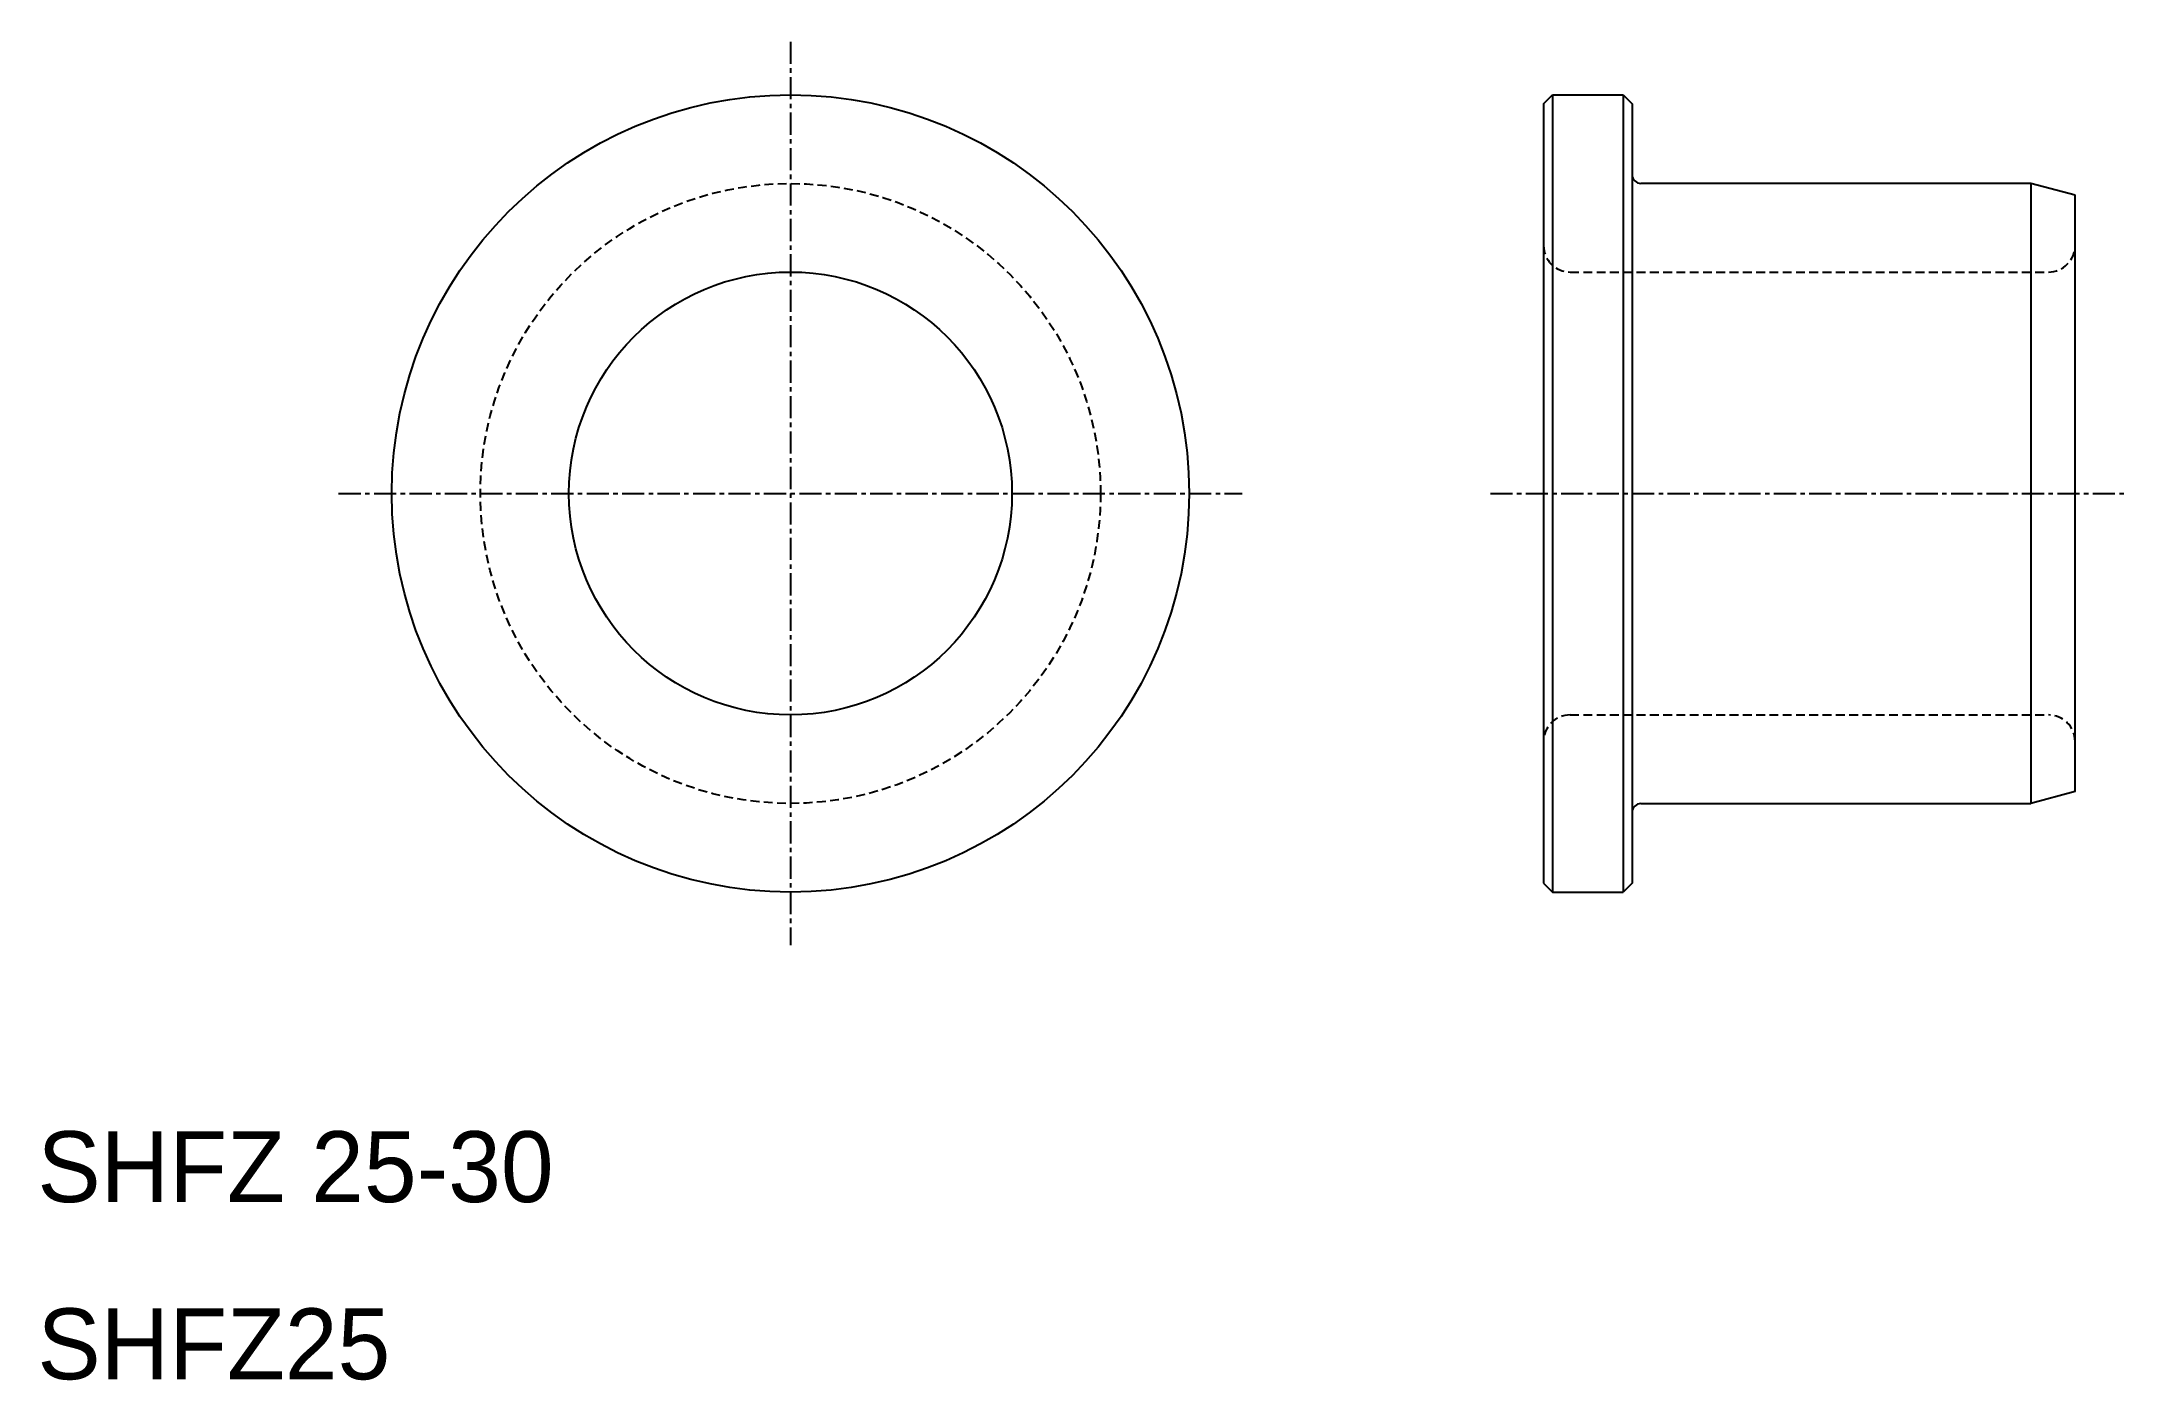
# Model space of a CAD drawing. Extents: x 10 to 128, y 10 to 86.
import ezdxf

# ---------------------------------------------------------------- set-up
doc = ezdxf.new("R2010")
doc.units = 0
doc.linetypes.add('CENTER', pattern=[2, 1.25, -0.25, 0.25, -0.25])
doc.linetypes.add('DASHED', pattern=[0.75, 0.5, -0.25])
doc.layers.get('0').update_dxf_attribs({"linetype": 'CONTINUOUS'})
doc.layers.add('CENTER', color=1, linetype='CENTER')

msp = doc.modelspace()

# ---------------------------------------------------------------- linework, layer by layer
at = {"color": 7, "linetype": 'CONTINUOUS'}
for p, q in [((95, 82), (95.5, 82.5)), ((95.5, 82.5), (95.5, 37.5)), ((95.5, 82.5), (99.5, 82.5)), ((99.5, 82.5), (100, 82)), ((99.5, 82.5), (99.5, 37.5)), ((95, 82), (95, 38)), ((100, 82), (100, 38)), ((122.5, 77.5), (100.5, 77.5)), ((122.5, 77.5), (122.5, 42.5)), ((125, 76.83), (122.5, 77.5)), ((125, 43.17), (125, 76.83)), ((100.5, 42.5), (122.5, 42.5)), ((125, 43.17), (122.5, 42.5)), ((95, 38), (95.5, 37.5)), ((100, 38), (99.5, 37.5)), ((95.5, 37.5), (99.5, 37.5))]:
    msp.add_line(p, q, dxfattribs=at)
at = {"color": 3, "linetype": 'DASHED'}
for p, q in [((96.5, 72.5), (123.5, 72.5)), ((96.5, 47.5), (123.5, 47.5))]:
    msp.add_line(p, q, dxfattribs=at)
at = {"color": 7, "linetype": 'CONTINUOUS'}
for radius in [22.5, 12.5]:
    msp.add_circle((52.5, 60), radius, dxfattribs=at)
at = {"color": 3, "linetype": 'DASHED'}
msp.add_circle((52.5, 60), 17.5, dxfattribs=at)
at = {"color": 7, "linetype": 'CONTINUOUS'}
for centre, start, end in [((100.5, 78), 180, 270), ((100.5, 42), 90, 180)]:
    msp.add_arc(centre, 0.5, start, end, dxfattribs=at)
at = {"color": 3, "linetype": 'DASHED'}
for centre, start, end in [((96.5, 74), 180, 270), ((123.5, 74), 270, 0), ((96.5, 46), 90, 180), ((123.5, 46), 0, 90)]:
    msp.add_arc(centre, 1.5, start, end, dxfattribs=at)
at = {"layer": 'CENTER', "color": 1, "linetype": 'CENTER'}
for p, q in [((52.5, 85.5), (52.5, 34.5)), ((27, 60), (78, 60)), ((92, 60), (128, 60))]:
    msp.add_line(p, q, dxfattribs=at)

# ---------------------------------------------------------------- texts
at = {"color": 7, "linetype": 'CONTINUOUS'}
for s, p in [('SHFZ 25-30', (10, 20)), ('SHFZ25', (10, 10))]:
    msp.add_text(s, height=4, dxfattribs=at).set_placement(p)

doc.saveas('drawing.dxf')
